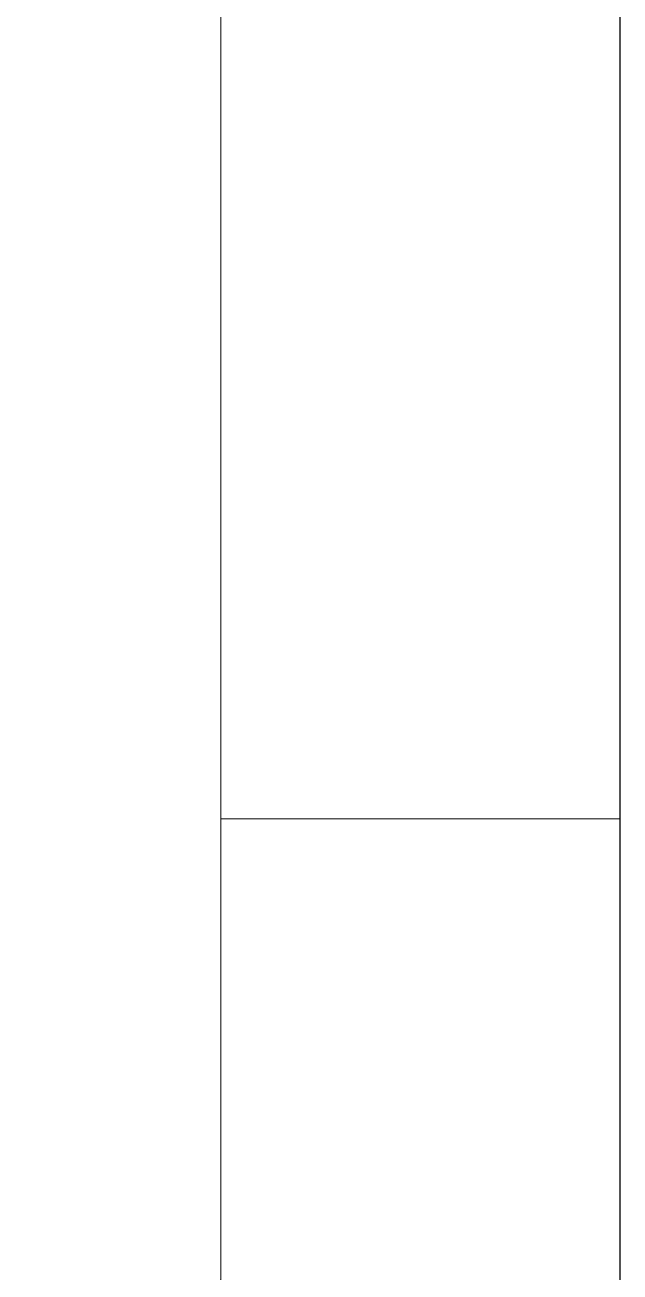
# Model space of a CAD drawing. Header units: millimetres. Extents: x -23600 to 58751, y -29611 to 36794.
# Drawn here: x 27362.9 to 27511.9, y 28686.6 to 28999.1 of the extents above; entities that cross this region are included whole.
import ezdxf

# ---------------------------------------------------------------- set-up
doc = ezdxf.new("R2010")
doc.units = ezdxf.units.MM
doc.layers.add('A-WALL', color=113, linetype='Continuous', lineweight=9)
doc.layers.add('A-WALL-PATT', color=111, linetype='Continuous', lineweight=25)

msp = doc.modelspace()

# ---------------------------------------------------------------- hatches: boundary and pattern name
at = {"layer": 'A-WALL-PATT', "lineweight": 9}
h = msp.add_hatch(dxfattribs=at)
h.set_pattern_fill('FP_1', color=256, style=0, pattern_type=2)
h.set_pattern_definition([(0, (0, 0), (0, 300), []), (90, (0, 0), (-300, 2e-14), [])])
h.paths.add_polyline_path([(27511.9, 22339.04), (27511.9, 23617.84), (27411.9, 23617.84), (27411.9, 22339.04)], flags=0)
h.paths.add_polyline_path([(27511.9, 24532.84), (27511.9, 27539.04), (27411.9, 27539.04), (27411.9, 24532.84)], flags=0)
h.paths.add_polyline_path([(27411.9, 27691.44), (27511.9, 27691.44), (27511.9, 30692.04), (27411.9, 30692.04), (27411.9, 30489.04)], flags=0)
h = msp.add_hatch(dxfattribs=at)
h.set_pattern_fill('FP_3', color=256, style=0, pattern_type=2)
h.set_pattern_definition([(45, (0, 0), (-212.132, 212.132), []), (135, (0, 0), (-212.132, -212.132), [])])
h.paths.add_polyline_path([(27221.9, 22339.04), (27411.9, 22339.04), (27411.9, 23617.84), (27221.9, 23617.84)], flags=0)
h.paths.add_polyline_path([(27221.9, 24532.84), (27411.9, 24532.84), (27411.9, 27539.04), (27359.5, 27539.04), (27359.5, 27691.44), (27411.9, 27691.44), (27411.9, 30502.04), (27221.9, 30502.04), (27221.9, 26625.4)], flags=0)

# ---------------------------------------------------------------- linework, layer by layer
at = {"layer": 'A-WALL', "lineweight": 25}
msp.add_line((27511.9, 27691.44), (27511.9, 30792.04), dxfattribs=at)
at = {"layer": 'A-WALL'}
msp.add_line((27411.9, 30692.04), (27411.9, 27691.44), dxfattribs=at)

doc.saveas('drawing.dxf')
